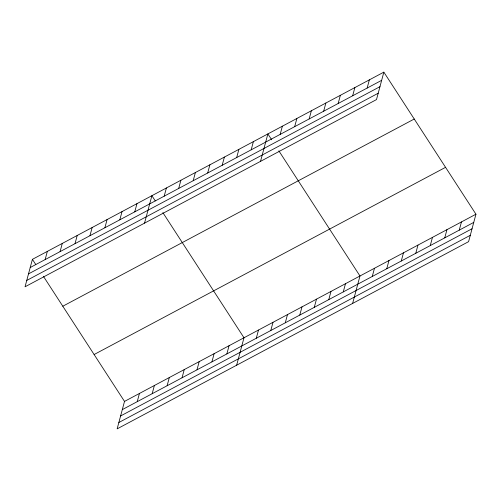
<?xml version="1.0" encoding="UTF-8"?>
<svg xmlns="http://www.w3.org/2000/svg" width="501" height="501" viewBox="0 0 501 501"><rect width="100%" height="100%" fill="white"/><g stroke="black" fill="none" stroke-linecap="round" stroke-linejoin="round"><path stroke-width="0.75" d="M383.854 72.138L32.408 259.343L25.05 286.791L376.495 99.586L383.854 72.138L475.95 214.209L468.592 241.657L117.146 428.862L124.505 401.414L475.95 214.209M45.146 259.581L47.344 251.383M60.082 251.627L62.281 243.43M75.018 243.668L77.217 235.47M89.955 235.714L92.153 227.517M104.891 227.755L107.089 219.557M119.827 219.801L122.025 211.604M134.763 211.842L136.961 203.65M144.538 223.139L151.897 195.691L155.272 200.901M164.196 196.167L166.395 187.969M178.694 188.445L180.892 180.247M193.192 180.723L195.39 172.526M137.243 401.652L139.441 393.454M207.69 173.002L209.888 164.804M152.179 393.698L154.377 385.501M222.187 165.274L224.385 157.082M167.115 385.739L169.313 377.541M236.685 157.552L238.877 149.361M182.051 377.785L184.249 369.588M251.183 149.83L253.374 141.639M196.993 369.826L199.185 361.634M260.52 161.366L267.872 133.911L271.674 139.773M211.929 361.872L214.121 353.675M280.178 134.387L282.37 126.189M226.865 353.913L229.057 345.721M294.669 126.665L296.868 118.468M236.641 365.216L243.993 337.762L162.875 212.624M309.167 118.944L311.365 110.746M256.299 338.238L258.491 330.04M323.665 111.222L325.863 103.024M270.797 330.516L272.989 322.318M338.162 103.5L340.361 95.303M285.288 322.794L287.486 314.597M352.66 95.779L354.858 87.581M299.786 315.073L301.984 306.875M367.158 88.057L369.356 79.859M314.284 307.351L316.482 299.153M328.781 299.629L330.979 291.432M343.279 291.901L345.477 283.71M352.616 303.437L359.975 275.988L278.85 150.845M372.274 276.458L374.472 268.267M386.772 268.736L388.97 260.539M401.27 261.015L403.462 252.817M415.767 253.293L417.959 245.095M430.265 245.571L432.457 237.374M444.756 237.85L446.955 229.652M459.254 230.128L461.452 221.93M30.21 267.534L381.656 80.335M28.507 273.89L379.952 86.686M26.753 280.435L378.199 93.236M62.8 306.224L414.246 119.019M94.113 354.526L445.558 167.328M122.307 409.611L473.752 222.406M120.603 415.962L472.048 228.757M118.85 422.512L470.295 235.307M32.408 259.343L35.784 264.553M43.38 276.27L124.505 401.414"/></g></svg>
